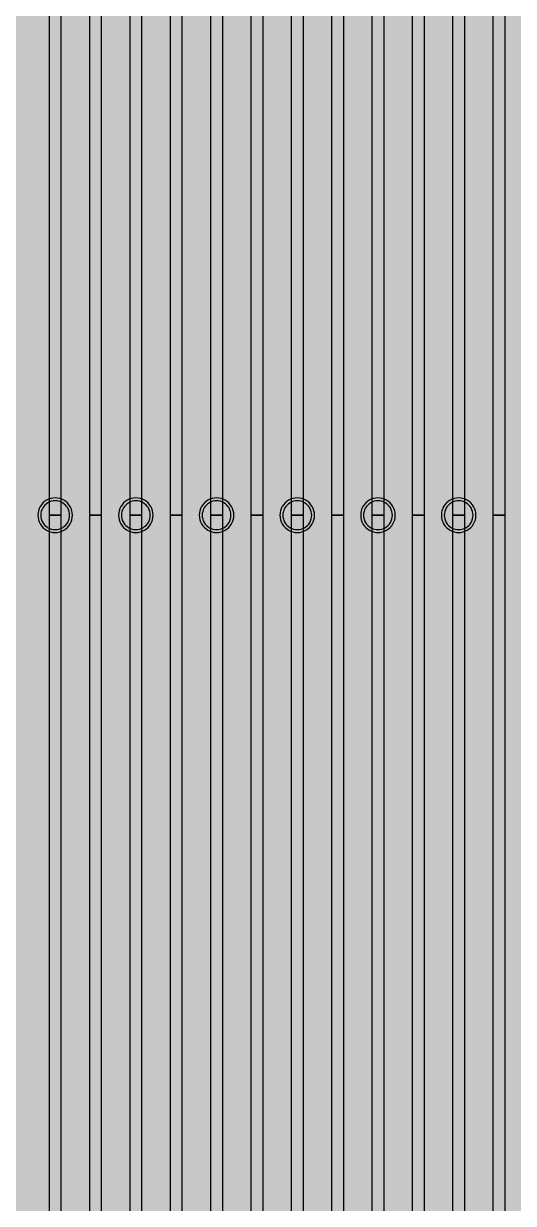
# Model space of a CAD drawing. Header units: metres. Extents: x -7231 to 10969, y -37556 to 1873.
# Drawn here: x 4380 to 4465, y -16751.3 to -16546.6 of the extents above; entities that cross this region are included whole.
import ezdxf

# ---------------------------------------------------------------- set-up
doc = ezdxf.new("R2010")
doc.units = ezdxf.units.M
for name, color, linetype in [('Metal1', 4, 'CONTINUOUS'), ('Metal2', 3, 'CONTINUOUS'), ('Polyimide', 7, 'CONTINUOUS')]:
    doc.layers.add(name, color=color, linetype=linetype)

msp = doc.modelspace()

# ---------------------------------------------------------------- hatches: boundary and pattern name
at = {"layer": 'Polyimide'}
msp.add_hatch(color=7, dxfattribs=at).paths.add_polyline_path([(4065.69, -468), (4066.67, -501.99), (4068.51, -535.99), (4071.41, -569.99), (4075.54, -603.99), (4081.04, -637.99), (4088.01, -671.99), (4096.52, -705.98), (4106.62, -739.98), (4118.33, -773.98), (4131.63, -807.98), (4146.49, -841.98), (4162.87, -875.98), (4180.68, -909.97), (4199.83, -943.97), (4220.22, -977.97), (4241.73, -1011.97), (4264.21, -1045.97), (4287.52, -1079.96), (4311.51, -1113.96), (4336.01, -1147.96), (4360.86, -1181.96), (4385.88, -1215.96), (4410.89, -1249.96), (4435.74, -1283.95), (4460.24, -1317.95), (4484.23, -1351.95), (4507.54, -1385.95), (4530.02, -1419.95), (4551.53, -1453.94), (4571.92, -1487.94), (4591.07, -1521.94), (4608.88, -1555.94), (4625.26, -1589.94), (4640.12, -1623.94), (4653.42, -1657.93), (4665.13, -1691.93), (4675.23, -1725.93), (4683.74, -1759.93), (4690.71, -1793.93), (4696.21, -1827.93), (4700.34, -1861.92), (4703.24, -1895.92), (4705.08, -1929.92), (4706.06, -1963.92), (4706.44, -1997.92), (4706.5, -2031.91), (4706.5, -4793.02), (4709.95, -4838.39), (4720.22, -4882.71), (4737.08, -4924.98), (4760.13, -4964.2), (4788.85, -4999.49), (4822.58, -5030.03), (4860.53, -5055.12), (4901.85, -5074.18), (4901.85, -5074.18), (4970.68, -5105.23), (5034.7, -5145.26), (5092.76, -5193.54), (5143.8, -5249.19), (5186.89, -5311.2), (5221.24, -5378.44), (5246.23, -5449.69), (5261.41, -5523.66), (5266.5, -5599), (5261.41, -5674.34), (5246.23, -5748.31), (5221.24, -5819.56), (5186.89, -5886.8), (5143.8, -5948.81), (5092.76, -6004.46), (5034.7, -6052.74), (4970.68, -6092.77), (4901.85, -6123.82), (4860.53, -6142.88), (4822.58, -6167.97), (4788.85, -6198.51), (4760.13, -6233.8), (4737.08, -6273.02), (4720.22, -6315.29), (4709.95, -6359.61), (4706.5, -6404.98), (4706.5, -9221.52), (4709.95, -9266.88), (4720.22, -9311.21), (4737.08, -9353.47), (4760.13, -9392.7), (4788.85, -9427.98), (4822.58, -9458.52), (4860.53, -9483.61), (4901.85, -9502.67), (4970.68, -9533.72), (5034.7, -9573.75), (5092.76, -9622.03), (5143.8, -9677.68), (5186.89, -9739.69), (5221.24, -9806.94), (5246.23, -9878.19), (5261.41, -9952.16), (5266.5, -10027.49), (5261.41, -10102.83), (5246.23, -10176.8), (5221.24, -10248.05), (5186.89, -10315.3), (5143.8, -10377.31), (5092.76, -10432.96), (5034.7, -10481.24), (4970.68, -10521.27), (4901.85, -10552.32), (4860.53, -10571.38), (4822.58, -10596.46), (4788.85, -10627), (4760.13, -10662.29), (4737.08, -10701.52), (4720.22, -10743.78), (4709.95, -10788.1), (4706.5, -10833.47), (4706.5, -13650.01), (4709.95, -13695.38), (4720.22, -13739.7), (4737.08, -13781.96), (4760.13, -13821.19), (4788.85, -13856.48), (4822.58, -13887.02), (4860.53, -13912.11), (4901.85, -13931.17), (4970.68, -13962.22), (5034.7, -14002.25), (5092.76, -14050.53), (5143.8, -14106.18), (5186.89, -14168.19), (5221.24, -14235.43), (5246.23, -14306.68), (5261.41, -14380.65), (5266.5, -14455.99), (5261.41, -14531.33), (5246.23, -14605.29), (5221.24, -14676.55), (5186.89, -14743.79), (5143.8, -14805.8), (5092.76, -14861.45), (5034.7, -14909.73), (4970.68, -14949.76), (4901.85, -14980.81), (4860.53, -14999.87), (4822.58, -15024.96), (4788.85, -15055.5), (4760.13, -15090.79), (4737.08, -15130.01), (4720.22, -15172.27), (4709.95, -15216.6), (4706.5, -15261.97), (4706.5, -15455.99), (4720.95, -15750.04), (4764.14, -16041.26), (4835.68, -16326.84), (4934.86, -16604.04), (5060.74, -16870.18), (5212.09, -17122.7), (5387.47, -17359.17), (5585.18, -17577.31), (5803.32, -17775.02), (6039.79, -17950.4), (6292.31, -18101.75), (6558.45, -18227.63), (6835.65, -18326.81), (7121.23, -18398.34), (7412.45, -18441.54), (7706.5, -18455.99), (9969.01, -18455.99), (10047.42, -18459.84), (10125.08, -18471.36), (10201.23, -18490.44), (10275.15, -18516.89), (10346.12, -18550.45), (10413.46, -18590.81), (10476.52, -18637.58), (10534.69, -18690.3), (10587.41, -18748.47), (10634.18, -18811.53), (10674.54, -18878.87), (10708.11, -18949.84), (10734.56, -19023.76), (10753.63, -19099.92), (10765.15, -19177.58), (10769.01, -19255.99), (10769.01, -20895.8), (10730.24, -20951.41), (10694.6, -21009.08), (10662.21, -21068.63), (10633.17, -21129.89), (10607.55, -21192.66), (10585.45, -21256.74), (10566.93, -21321.96), (10552.05, -21388.09), (10540.84, -21454.95), (10533.35, -21522.33), (10529.6, -21590.02), (10529.6, -21657.81), (10533.35, -21725.5), (10540.84, -21792.87), (10552.05, -21859.73), (10566.93, -21925.87), (10585.45, -21991.08), (10607.55, -22055.17), (10633.17, -22117.94), (10662.21, -22179.19), (10694.6, -22238.74), (10730.24, -22296.41), (10769.01, -22352.03), (10769.01, -32454.24), (10728.74, -32510.49), (10691.72, -32568.92), (10658.05, -32629.35), (10627.85, -32691.58), (10601.2, -32755.42), (10578.21, -32820.67), (10558.93, -32887.1), (10543.44, -32954.52), (10531.77, -33022.71), (10523.97, -33091.44), (10520.07, -33160.51), (10520.07, -33229.69), (10523.97, -33298.75), (10531.77, -33367.49), (10543.44, -33435.67), (10558.93, -33503.09), (10578.21, -33569.53), (10601.2, -33634.77), (10627.85, -33698.61), (10658.05, -33760.85), (10691.72, -33821.28), (10728.74, -33879.71), (10769.01, -33935.96), (10769.01, -36556), (10765.15, -36634.41), (10753.63, -36712.07), (10734.56, -36788.23), (10708.11, -36862.15), (10674.54, -36933.12), (10634.18, -37000.46), (10587.41, -37063.51), (10534.69, -37121.69), (10476.52, -37174.41), (10413.46, -37221.18), (10346.12, -37261.54), (10275.15, -37295.1), (10201.23, -37321.55), (10125.08, -37340.63), (10047.42, -37352.15), (9969.01, -37356), (-6231.01, -37356), (-6309.42, -37352.15), (-6387.08, -37340.63), (-6463.23, -37321.55), (-6537.15, -37295.1), (-6608.12, -37261.54), (-6675.46, -37221.18), (-6738.52, -37174.41), (-6796.69, -37121.69), (-6849.41, -37063.51), (-6896.18, -37000.46), (-6936.54, -36933.12), (-6970.11, -36862.15), (-6996.56, -36788.23), (-7015.63, -36712.07), (-7027.15, -36634.41), (-7031.01, -36556), (-7031.01, -33936), (-6990.74, -33879.75), (-6953.7, -33821.31), (-6920.03, -33760.88), (-6889.82, -33698.64), (-6863.18, -33634.8), (-6840.18, -33569.55), (-6820.9, -33503.11), (-6805.4, -33435.69), (-6793.74, -33367.49), (-6785.94, -33298.75), (-6782.03, -33229.68), (-6782.03, -33160.5), (-6785.94, -33091.43), (-6793.74, -33022.69), (-6805.4, -32954.5), (-6820.9, -32887.07), (-6840.18, -32820.63), (-6863.18, -32755.39), (-6889.82, -32691.54), (-6920.03, -32629.3), (-6953.7, -32568.87), (-6990.74, -32510.43), (-7031.01, -32454.18), (-7031.01, -22364.83), (-6990.74, -22308.58), (-6953.7, -22250.14), (-6920.03, -22189.71), (-6889.82, -22127.47), (-6863.18, -22063.62), (-6840.18, -21998.38), (-6820.9, -21931.94), (-6805.4, -21864.51), (-6793.74, -21796.32), (-6785.94, -21727.58), (-6782.03, -21658.51), (-6782.03, -21589.33), (-6785.94, -21520.26), (-6793.74, -21451.52), (-6805.4, -21383.32), (-6820.9, -21315.9), (-6840.18, -21249.46), (-6863.18, -21184.21), (-6889.82, -21120.37), (-6920.03, -21058.13), (-6953.7, -20997.7), (-6990.74, -20939.26), (-7031.01, -20883.01), (-7031.01, -19255.99), (-7027.15, -19177.58), (-7015.63, -19099.92), (-6996.56, -19023.76), (-6970.11, -18949.84), (-6936.54, -18878.87), (-6896.18, -18811.53), (-6849.41, -18748.47), (-6796.69, -18690.3), (-6738.52, -18637.58), (-6675.46, -18590.81), (-6608.12, -18550.45), (-6537.15, -18516.89), (-6463.23, -18490.44), (-6387.08, -18471.36), (-6309.42, -18459.84), (-6231.01, -18455.99), (-3968.5, -18455.99), (-3674.45, -18441.54), (-3383.23, -18398.34), (-3097.65, -18326.81), (-2820.45, -18227.63), (-2554.31, -18101.75), (-2301.79, -17950.4), (-2065.32, -17775.02), (-1847.18, -17577.31), (-1649.47, -17359.17), (-1474.09, -17122.7), (-1322.74, -16870.18), (-1196.86, -16604.04), (-1097.68, -16326.84), (-1026.14, -16041.26), (-982.95, -15750.04), (-968.5, -15455.99), (-968.5, -15261.97), (-971.95, -15216.6), (-982.22, -15172.27), (-999.08, -15130.01), (-1022.13, -15090.79), (-1050.85, -15055.5), (-1084.58, -15024.96), (-1122.53, -14999.87), (-1163.85, -14980.81), (-1232.68, -14949.76), (-1296.7, -14909.73), (-1354.76, -14861.45), (-1405.8, -14805.8), (-1448.89, -14743.79), (-1483.24, -14676.55), (-1508.23, -14605.29), (-1523.41, -14531.33), (-1528.5, -14455.99), (-1523.41, -14380.65), (-1508.23, -14306.68), (-1483.24, -14235.43), (-1448.89, -14168.19), (-1405.8, -14106.18), (-1354.76, -14050.53), (-1296.7, -14002.25), (-1232.68, -13962.22), (-1163.85, -13931.17), (-1122.53, -13912.11), (-1084.58, -13887.02), (-1050.85, -13856.48), (-1022.13, -13821.19), (-999.08, -13781.96), (-982.22, -13739.7), (-971.95, -13695.38), (-968.5, -13650.01), (-968.5, -12309.64), (-971.95, -12264.27), (-982.22, -12219.94), (-999.08, -12177.68), (-1022.13, -12138.46), (-1050.85, -12103.17), (-1084.58, -12072.63), (-1122.53, -12047.54), (-1163.85, -12028.48), (-1232.68, -11997.43), (-1296.7, -11957.4), (-1354.76, -11909.12), (-1405.8, -11853.47), (-1448.89, -11791.46), (-1483.24, -11724.22), (-1508.23, -11652.96), (-1523.41, -11579), (-1528.5, -11503.66), (-1523.41, -11428.32), (-1508.23, -11354.35), (-1483.24, -11283.1), (-1448.89, -11215.86), (-1405.8, -11153.85), (-1354.76, -11098.2), (-1296.7, -11049.92), (-1232.68, -11009.89), (-1163.85, -10978.84), (-1122.53, -10959.78), (-1084.58, -10934.69), (-1050.85, -10904.15), (-1022.13, -10868.86), (-999.08, -10829.63), (-982.22, -10787.37), (-971.95, -10743.05), (-968.5, -10697.68), (-968.5, -9357.31), (-971.95, -9311.94), (-982.22, -9267.62), (-999.08, -9225.35), (-1022.13, -9186.13), (-1050.85, -9150.84), (-1084.58, -9120.3), (-1122.53, -9095.21), (-1163.85, -9076.15), (-1163.85, -9076.15), (-1232.68, -9045.1), (-1296.7, -9005.07), (-1354.76, -8956.79), (-1405.8, -8901.14), (-1448.89, -8839.13), (-1483.24, -8771.89), (-1508.23, -8700.64), (-1523.41, -8626.67), (-1528.5, -8551.33), (-1523.41, -8475.99), (-1508.23, -8402.02), (-1483.24, -8330.77), (-1448.89, -8263.53), (-1405.8, -8201.52), (-1354.76, -8145.87), (-1296.7, -8097.59), (-1232.68, -8057.56), (-1163.85, -8026.51), (-1163.85, -8026.51), (-1122.53, -8007.45), (-1084.58, -7982.36), (-1050.85, -7951.82), (-1022.13, -7916.53), (-999.08, -7877.31), (-982.22, -7835.04), (-971.95, -7790.72), (-968.5, -7745.35), (-968.5, -6404.98), (-971.95, -6359.61), (-982.22, -6315.29), (-999.08, -6273.02), (-1022.13, -6233.8), (-1050.85, -6198.51), (-1084.58, -6167.97), (-1122.53, -6142.88), (-1163.85, -6123.82), (-1163.85, -6123.82), (-1232.68, -6092.77), (-1296.7, -6052.74), (-1354.76, -6004.46), (-1405.8, -5948.81), (-1448.89, -5886.8), (-1483.24, -5819.56), (-1508.23, -5748.31), (-1523.41, -5674.34), (-1528.5, -5599), (-1523.41, -5523.66), (-1508.23, -5449.69), (-1483.24, -5378.44), (-1448.89, -5311.2), (-1405.8, -5249.19), (-1354.76, -5193.54), (-1296.7, -5145.26), (-1232.68, -5105.23), (-1163.85, -5074.18), (-1163.85, -5074.18), (-1122.53, -5055.12), (-1084.58, -5030.03), (-1050.85, -4999.49), (-1022.13, -4964.2), (-999.08, -4924.98), (-982.22, -4882.71), (-971.95, -4838.39), (-968.5, -4793.02), (-968.5, -2031.91), (-968.44, -1997.92), (-968.06, -1963.92), (-967.05, -1929.92), (-965.18, -1895.92), (-962.22, -1861.92), (-958.01, -1827.93), (-952.41, -1793.93), (-945.31, -1759.93), (-936.64, -1725.93), (-926.35, -1691.93), (-914.43, -1657.93), (-900.88, -1623.94), (-885.74, -1589.94), (-869.05, -1555.94), (-850.91, -1521.94), (-831.4, -1487.94), (-810.63, -1453.94), (-788.72, -1419.95), (-765.82, -1385.95), (-742.07, -1351.95), (-717.63, -1317.95), (-692.67, -1283.95), (-667.36, -1249.96), (-641.88, -1215.96), (-616.39, -1181.96), (-591.08, -1147.96), (-566.12, -1113.96), (-541.68, -1079.96), (-517.93, -1045.97), (-495.03, -1011.97), (-473.12, -977.97), (-452.35, -943.97), (-432.84, -909.97), (-414.7, -875.98), (-398.01, -841.98), (-382.87, -807.98), (-369.32, -773.98), (-357.4, -739.98), (-347.11, -705.98), (-338.44, -671.99), (-331.34, -637.99), (-325.74, -603.99), (-321.53, -569.99), (-318.57, -535.99), (-316.7, -501.99), (-315.69, -468), (-315.31, -434), (-315.25, -400), (-315.25, 401), (-315.25, 451), (-315.25, 1644), (-270.25, 1644), (-270.03, 1637.13), (-269.35, 1630.29), (-268.23, 1623.52), (-266.67, 1616.82), (-264.68, 1610.25), (-262.26, 1603.82), (-259.42, 1597.56), (-256.18, 1591.5), (-252.55, 1585.67), (-248.55, 1580.08), (-244.19, 1574.77), (-239.5, 1569.75), (-234.48, 1565.06), (-229.17, 1560.7), (-223.58, 1556.7), (-217.75, 1553.07), (-211.69, 1549.83), (-205.43, 1546.99), (-199, 1544.57), (-192.43, 1542.58), (-185.73, 1541.02), (-178.96, 1539.9), (-172.12, 1539.22), (-165.25, 1539), (-158.38, 1539.22), (-151.54, 1539.9), (-144.77, 1541.02), (-138.07, 1542.58), (-131.5, 1544.57), (-125.07, 1546.99), (-118.81, 1549.83), (-112.75, 1553.07), (-106.92, 1556.7), (-101.33, 1560.7), (-96.02, 1565.06), (-91, 1569.75), (-86.31, 1574.77), (-81.95, 1580.08), (-77.95, 1585.67), (-74.32, 1591.5), (-71.08, 1597.56), (-68.24, 1603.82), (-65.82, 1610.25), (-63.83, 1616.82), (-62.27, 1623.52), (-61.15, 1630.29), (-60.47, 1637.13), (-60.25, 1644), (1853, 1644), (1853, 1573), (3815.25, 1573), (3815.46, 1579.54), (3816.11, 1586.05), (3817.17, 1592.51), (3818.66, 1598.88), (3820.56, 1605.14), (3822.86, 1611.27), (3825.56, 1617.23), (3828.65, 1623), (3832.1, 1628.56), (3835.91, 1633.88), (3840.07, 1638.93), (3844.54, 1643.71), (3849.32, 1648.18), (3854.37, 1652.34), (3859.69, 1656.15), (3865.25, 1659.6), (3871.02, 1662.69), (3876.98, 1665.39), (3883.11, 1667.69), (3889.37, 1669.59), (3895.74, 1671.08), (3902.2, 1672.14), (3908.71, 1672.79), (3915.25, 1673), (3921.79, 1672.79), (3928.3, 1672.14), (3934.76, 1671.08), (3941.13, 1669.59), (3947.39, 1667.69), (3953.52, 1665.39), (3959.48, 1662.69), (3965.25, 1659.6), (3970.81, 1656.15), (3976.13, 1652.34), (3981.18, 1648.18), (3985.96, 1643.71), (3990.43, 1638.93), (3994.59, 1633.88), (3998.4, 1628.56), (4001.85, 1623), (4004.94, 1617.23), (4007.64, 1611.27), (4009.94, 1605.14), (4011.84, 1598.88), (4013.33, 1592.51), (4014.39, 1586.05), (4015.04, 1579.54), (4015.25, 1573), (4065.25, 1573), (4065.25, 451), (4065.25, 401), (4065.25, -400), (4065.31, -434), (4065.69, -468)])

# ---------------------------------------------------------------- linework, layer by layer
at = {"layer": 'Metal1'}
for points in [[(4386.5, -2031.62), (4386.5, -16631.91), (4384.5, -16631.91), (4384.5, -2032.21)], [(4393.5, -2031.61), (4393.5, -16631.91), (4391.5, -16631.91), (4391.5, -2032.22)], [(4400.5, -2031.61), (4400.5, -16631.91), (4398.5, -16631.91), (4398.5, -2032.22)], [(4407.5, -2031.61), (4407.5, -16631.91), (4405.5, -16631.91), (4405.5, -2032.22)], [(4414.5, -2031.61), (4414.5, -16631.91), (4412.5, -16631.91), (4412.5, -2032.22)], [(4421.5, -2031.61), (4421.5, -16631.91), (4419.5, -16631.91), (4419.5, -2032.22)], [(4428.5, -2031.61), (4428.5, -16631.91), (4426.5, -16631.91), (4426.5, -2032.22)], [(4435.5, -2031.61), (4435.5, -16631.91), (4433.5, -16631.91), (4433.5, -2032.22)], [(4442.5, -2031.61), (4442.5, -16631.91), (4440.5, -16631.91), (4440.5, -2032.22)], [(4449.5, -2031.61), (4449.5, -16631.91), (4447.5, -16631.91), (4447.5, -2032.22)], [(4456.5, -2031.61), (4456.5, -16631.91), (4454.5, -16631.91), (4454.5, -2032.22)], [(4463.5, -2031.61), (4463.5, -16631.91), (4461.5, -16631.91), (4461.5, -2032.22)], [(4231.39, -17788.71), (4254.31, -17766.21), (4277.22, -17743.7), (4300.14, -17721.2), (4323.05, -17698.7), (4345.97, -17676.2), (4368.88, -17653.7), (4382.49, -17640.34), (4391.5, -17618.87), (4391.5, -16631.91), (4393.5, -16631.91), (4393.5, -17619.27), (4384.18, -17641.49), (4370.29, -17655.13), (4347.37, -17677.63), (4324.45, -17700.13), (4301.54, -17722.63), (4278.62, -17745.13), (4255.71, -17767.63), (4232.79, -17790.13)], [(4244.5, -17788.7), (4267.55, -17766.2), (4290.59, -17743.7), (4313.63, -17721.2), (4336.67, -17698.7), (4359.72, -17676.2), (4382.76, -17653.7), (4396.44, -17640.34), (4405.5, -17618.83), (4405.5, -16631.91), (4407.5, -16631.91), (4407.5, -17619.23), (4398.13, -17641.49), (4384.16, -17655.13), (4361.11, -17677.63), (4338.07, -17700.13), (4315.03, -17722.63), (4291.99, -17745.13), (4268.94, -17767.63), (4245.9, -17790.13)], [(4257.61, -17788.7), (4280.78, -17766.2), (4303.95, -17743.7), (4327.12, -17721.2), (4350.29, -17698.7), (4373.46, -17676.2), (4396.63, -17653.7), (4410.39, -17640.34), (4419.5, -17618.79), (4419.5, -16631.91), (4421.5, -16631.91), (4421.5, -17619.2), (4412.07, -17641.49), (4398.03, -17655.13), (4374.86, -17677.63), (4351.69, -17700.13), (4328.52, -17722.63), (4305.35, -17745.14), (4282.18, -17767.64), (4259.01, -17790.14)], [(4270.73, -17788.7), (4294.02, -17766.2), (4317.32, -17743.7), (4340.62, -17721.2), (4363.91, -17698.7), (4387.21, -17676.2), (4410.51, -17653.7), (4424.34, -17640.34), (4433.5, -17618.76), (4433.5, -16631.91), (4435.5, -16631.91), (4435.5, -17619.16), (4426.02, -17641.49), (4411.9, -17655.13), (4388.6, -17677.64), (4365.3, -17700.14), (4342.01, -17722.64), (4318.71, -17745.14), (4295.41, -17767.64), (4272.12, -17790.14)], [(4283.84, -17788.7), (4307.26, -17766.2), (4330.69, -17743.7), (4354.11, -17721.2), (4377.54, -17698.7), (4400.96, -17676.19), (4424.38, -17653.69), (4438.29, -17640.34), (4447.5, -17618.72), (4447.5, -16631.91), (4449.5, -16631.91), (4449.5, -17619.13), (4439.97, -17641.49), (4425.77, -17655.14), (4402.34, -17677.64), (4378.92, -17700.14), (4355.5, -17722.64), (4332.07, -17745.14), (4308.65, -17767.64), (4285.22, -17790.14)], [(4296.95, -17788.7), (4320.5, -17766.2), (4344.05, -17743.7), (4367.6, -17721.19), (4391.16, -17698.69), (4414.71, -17676.19), (4438.26, -17653.69), (4452.24, -17640.33), (4461.5, -17618.68), (4461.5, -16631.91), (4463.5, -16631.91), (4463.5, -17619.09), (4453.92, -17641.5), (4439.64, -17655.14), (4416.09, -17677.64), (4392.54, -17700.14), (4368.99, -17722.64), (4345.44, -17745.14), (4321.88, -17767.64), (4298.33, -17790.14)]]:
    msp.add_lwpolyline(points, dxfattribs=at)
for points in [[(4388.5, -16631.91), (4388.47, -16631.52), (4388.4, -16631.14), (4388.27, -16630.77), (4388.1, -16630.41), (4387.88, -16630.09), (4387.62, -16629.79), (4387.33, -16629.53), (4387, -16629.32), (4386.65, -16629.14), (4386.28, -16629.02), (4385.89, -16628.94), (4385.5, -16628.91), (4385.11, -16628.94), (4384.72, -16629.02), (4384.35, -16629.14), (4384, -16629.32), (4383.67, -16629.53), (4383.38, -16629.79), (4383.12, -16630.09), (4382.9, -16630.41), (4382.73, -16630.77), (4382.6, -16631.14), (4382.53, -16631.52), (4382.5, -16631.91), (4382.53, -16632.31), (4382.6, -16632.69), (4382.73, -16633.06), (4382.9, -16633.41), (4383.12, -16633.74), (4383.38, -16634.04), (4383.67, -16634.29), (4384, -16634.51), (4384.35, -16634.69), (4384.72, -16634.81), (4385.11, -16634.89), (4385.5, -16634.91), (4385.89, -16634.89), (4386.28, -16634.81), (4386.65, -16634.69), (4387, -16634.51), (4387.33, -16634.29), (4387.62, -16634.04), (4387.88, -16633.74), (4388.1, -16633.41), (4388.27, -16633.06), (4388.4, -16632.69), (4388.47, -16632.31), (4388.5, -16631.91)], [(4402.5, -16631.91), (4402.47, -16631.52), (4402.4, -16631.14), (4402.27, -16630.77), (4402.1, -16630.41), (4401.88, -16630.09), (4401.62, -16629.79), (4401.33, -16629.53), (4401, -16629.32), (4400.65, -16629.14), (4400.28, -16629.02), (4399.89, -16628.94), (4399.5, -16628.91), (4399.11, -16628.94), (4398.72, -16629.02), (4398.35, -16629.14), (4398, -16629.32), (4397.67, -16629.53), (4397.38, -16629.79), (4397.12, -16630.09), (4396.9, -16630.41), (4396.73, -16630.77), (4396.6, -16631.14), (4396.53, -16631.52), (4396.5, -16631.91), (4396.53, -16632.31), (4396.6, -16632.69), (4396.73, -16633.06), (4396.9, -16633.41), (4397.12, -16633.74), (4397.38, -16634.04), (4397.67, -16634.29), (4398, -16634.51), (4398.35, -16634.69), (4398.72, -16634.81), (4399.11, -16634.89), (4399.5, -16634.91), (4399.89, -16634.89), (4400.28, -16634.81), (4400.65, -16634.69), (4401, -16634.51), (4401.33, -16634.29), (4401.62, -16634.04), (4401.88, -16633.74), (4402.1, -16633.41), (4402.27, -16633.06), (4402.4, -16632.69), (4402.47, -16632.31), (4402.5, -16631.91)], [(4416.5, -16631.91), (4416.47, -16631.52), (4416.4, -16631.14), (4416.27, -16630.77), (4416.1, -16630.41), (4415.88, -16630.09), (4415.62, -16629.79), (4415.33, -16629.53), (4415, -16629.32), (4414.65, -16629.14), (4414.28, -16629.02), (4413.89, -16628.94), (4413.5, -16628.91), (4413.11, -16628.94), (4412.72, -16629.02), (4412.35, -16629.14), (4412, -16629.32), (4411.67, -16629.53), (4411.38, -16629.79), (4411.12, -16630.09), (4410.9, -16630.41), (4410.73, -16630.77), (4410.6, -16631.14), (4410.53, -16631.52), (4410.5, -16631.91), (4410.53, -16632.31), (4410.6, -16632.69), (4410.73, -16633.06), (4410.9, -16633.41), (4411.12, -16633.74), (4411.38, -16634.04), (4411.67, -16634.29), (4412, -16634.51), (4412.35, -16634.69), (4412.72, -16634.81), (4413.11, -16634.89), (4413.5, -16634.91), (4413.89, -16634.89), (4414.28, -16634.81), (4414.65, -16634.69), (4415, -16634.51), (4415.33, -16634.29), (4415.62, -16634.04), (4415.88, -16633.74), (4416.1, -16633.41), (4416.27, -16633.06), (4416.4, -16632.69), (4416.47, -16632.31), (4416.5, -16631.91)], [(4430.5, -16631.91), (4430.47, -16631.52), (4430.4, -16631.14), (4430.27, -16630.77), (4430.1, -16630.41), (4429.88, -16630.09), (4429.62, -16629.79), (4429.33, -16629.53), (4429, -16629.32), (4428.65, -16629.14), (4428.28, -16629.02), (4427.89, -16628.94), (4427.5, -16628.91), (4427.11, -16628.94), (4426.72, -16629.02), (4426.35, -16629.14), (4426, -16629.32), (4425.67, -16629.53), (4425.38, -16629.79), (4425.12, -16630.09), (4424.9, -16630.41), (4424.73, -16630.77), (4424.6, -16631.14), (4424.53, -16631.52), (4424.5, -16631.91), (4424.53, -16632.31), (4424.6, -16632.69), (4424.73, -16633.06), (4424.9, -16633.41), (4425.12, -16633.74), (4425.38, -16634.04), (4425.67, -16634.29), (4426, -16634.51), (4426.35, -16634.69), (4426.72, -16634.81), (4427.11, -16634.89), (4427.5, -16634.91), (4427.89, -16634.89), (4428.28, -16634.81), (4428.65, -16634.69), (4429, -16634.51), (4429.33, -16634.29), (4429.62, -16634.04), (4429.88, -16633.74), (4430.1, -16633.41), (4430.27, -16633.06), (4430.4, -16632.69), (4430.47, -16632.31), (4430.5, -16631.91)], [(4444.5, -16631.91), (4444.47, -16631.52), (4444.4, -16631.14), (4444.27, -16630.77), (4444.1, -16630.41), (4443.88, -16630.09), (4443.62, -16629.79), (4443.33, -16629.53), (4443, -16629.32), (4442.65, -16629.14), (4442.28, -16629.02), (4441.89, -16628.94), (4441.5, -16628.91), (4441.11, -16628.94), (4440.72, -16629.02), (4440.35, -16629.14), (4440, -16629.32), (4439.67, -16629.53), (4439.38, -16629.79), (4439.12, -16630.09), (4438.9, -16630.41), (4438.73, -16630.77), (4438.6, -16631.14), (4438.53, -16631.52), (4438.5, -16631.91), (4438.53, -16632.31), (4438.6, -16632.69), (4438.73, -16633.06), (4438.9, -16633.41), (4439.12, -16633.74), (4439.38, -16634.04), (4439.67, -16634.29), (4440, -16634.51), (4440.35, -16634.69), (4440.72, -16634.81), (4441.11, -16634.89), (4441.5, -16634.91), (4441.89, -16634.89), (4442.28, -16634.81), (4442.65, -16634.69), (4443, -16634.51), (4443.33, -16634.29), (4443.62, -16634.04), (4443.88, -16633.74), (4444.1, -16633.41), (4444.27, -16633.06), (4444.4, -16632.69), (4444.47, -16632.31), (4444.5, -16631.91)], [(4458.5, -16631.91), (4458.47, -16631.52), (4458.4, -16631.14), (4458.27, -16630.77), (4458.1, -16630.41), (4457.88, -16630.09), (4457.62, -16629.79), (4457.33, -16629.53), (4457, -16629.32), (4456.65, -16629.14), (4456.28, -16629.02), (4455.89, -16628.94), (4455.5, -16628.91), (4455.11, -16628.94), (4454.72, -16629.02), (4454.35, -16629.14), (4454, -16629.32), (4453.67, -16629.53), (4453.38, -16629.79), (4453.12, -16630.09), (4452.9, -16630.41), (4452.73, -16630.77), (4452.6, -16631.14), (4452.53, -16631.52), (4452.5, -16631.91), (4452.53, -16632.31), (4452.6, -16632.69), (4452.73, -16633.06), (4452.9, -16633.41), (4453.12, -16633.74), (4453.38, -16634.04), (4453.67, -16634.29), (4454, -16634.51), (4454.35, -16634.69), (4454.72, -16634.81), (4455.11, -16634.89), (4455.5, -16634.91), (4455.89, -16634.89), (4456.28, -16634.81), (4456.65, -16634.69), (4457, -16634.51), (4457.33, -16634.29), (4457.62, -16634.04), (4457.88, -16633.74), (4458.1, -16633.41), (4458.27, -16633.06), (4458.4, -16632.69), (4458.47, -16632.31), (4458.5, -16631.91)]]:
    msp.add_lwpolyline(points, close=True, dxfattribs=at)
at = {"layer": 'Metal2'}
for points in [[(4388.5, -16631.91), (4388.47, -16631.52), (4388.4, -16631.14), (4388.27, -16630.77), (4388.1, -16630.41), (4387.88, -16630.09), (4387.62, -16629.79), (4387.33, -16629.53), (4387, -16629.32), (4386.65, -16629.14), (4386.28, -16629.02), (4385.89, -16628.94), (4385.5, -16628.91), (4385.11, -16628.94), (4384.72, -16629.02), (4384.35, -16629.14), (4384, -16629.32), (4383.67, -16629.53), (4383.38, -16629.79), (4383.12, -16630.09), (4382.9, -16630.41), (4382.73, -16630.77), (4382.6, -16631.14), (4382.53, -16631.52), (4382.5, -16631.91), (4382.53, -16632.31), (4382.6, -16632.69), (4382.73, -16633.06), (4382.9, -16633.41), (4383.12, -16633.74), (4383.38, -16634.04), (4383.67, -16634.29), (4384, -16634.51), (4384.35, -16634.69), (4384.72, -16634.81), (4385.11, -16634.89), (4385.5, -16634.91), (4385.89, -16634.89), (4386.28, -16634.81), (4386.65, -16634.69), (4387, -16634.51), (4387.33, -16634.29), (4387.62, -16634.04), (4387.88, -16633.74), (4388.1, -16633.41), (4388.27, -16633.06), (4388.4, -16632.69), (4388.47, -16632.31), (4388.5, -16631.91)], [(4402.5, -16631.91), (4402.47, -16631.52), (4402.4, -16631.14), (4402.27, -16630.77), (4402.1, -16630.41), (4401.88, -16630.09), (4401.62, -16629.79), (4401.33, -16629.53), (4401, -16629.32), (4400.65, -16629.14), (4400.28, -16629.02), (4399.89, -16628.94), (4399.5, -16628.91), (4399.11, -16628.94), (4398.72, -16629.02), (4398.35, -16629.14), (4398, -16629.32), (4397.67, -16629.53), (4397.38, -16629.79), (4397.12, -16630.09), (4396.9, -16630.41), (4396.73, -16630.77), (4396.6, -16631.14), (4396.53, -16631.52), (4396.5, -16631.91), (4396.53, -16632.31), (4396.6, -16632.69), (4396.73, -16633.06), (4396.9, -16633.41), (4397.12, -16633.74), (4397.38, -16634.04), (4397.67, -16634.29), (4398, -16634.51), (4398.35, -16634.69), (4398.72, -16634.81), (4399.11, -16634.89), (4399.5, -16634.91), (4399.89, -16634.89), (4400.28, -16634.81), (4400.65, -16634.69), (4401, -16634.51), (4401.33, -16634.29), (4401.62, -16634.04), (4401.88, -16633.74), (4402.1, -16633.41), (4402.27, -16633.06), (4402.4, -16632.69), (4402.47, -16632.31), (4402.5, -16631.91)], [(4416.5, -16631.91), (4416.47, -16631.52), (4416.4, -16631.14), (4416.27, -16630.77), (4416.1, -16630.41), (4415.88, -16630.09), (4415.62, -16629.79), (4415.33, -16629.53), (4415, -16629.32), (4414.65, -16629.14), (4414.28, -16629.02), (4413.89, -16628.94), (4413.5, -16628.91), (4413.11, -16628.94), (4412.72, -16629.02), (4412.35, -16629.14), (4412, -16629.32), (4411.67, -16629.53), (4411.38, -16629.79), (4411.12, -16630.09), (4410.9, -16630.41), (4410.73, -16630.77), (4410.6, -16631.14), (4410.53, -16631.52), (4410.5, -16631.91), (4410.53, -16632.31), (4410.6, -16632.69), (4410.73, -16633.06), (4410.9, -16633.41), (4411.12, -16633.74), (4411.38, -16634.04), (4411.67, -16634.29), (4412, -16634.51), (4412.35, -16634.69), (4412.72, -16634.81), (4413.11, -16634.89), (4413.5, -16634.91), (4413.89, -16634.89), (4414.28, -16634.81), (4414.65, -16634.69), (4415, -16634.51), (4415.33, -16634.29), (4415.62, -16634.04), (4415.88, -16633.74), (4416.1, -16633.41), (4416.27, -16633.06), (4416.4, -16632.69), (4416.47, -16632.31), (4416.5, -16631.91)], [(4430.5, -16631.91), (4430.47, -16631.52), (4430.4, -16631.14), (4430.27, -16630.77), (4430.1, -16630.41), (4429.88, -16630.09), (4429.62, -16629.79), (4429.33, -16629.53), (4429, -16629.32), (4428.65, -16629.14), (4428.28, -16629.02), (4427.89, -16628.94), (4427.5, -16628.91), (4427.11, -16628.94), (4426.72, -16629.02), (4426.35, -16629.14), (4426, -16629.32), (4425.67, -16629.53), (4425.38, -16629.79), (4425.12, -16630.09), (4424.9, -16630.41), (4424.73, -16630.77), (4424.6, -16631.14), (4424.53, -16631.52), (4424.5, -16631.91), (4424.53, -16632.31), (4424.6, -16632.69), (4424.73, -16633.06), (4424.9, -16633.41), (4425.12, -16633.74), (4425.38, -16634.04), (4425.67, -16634.29), (4426, -16634.51), (4426.35, -16634.69), (4426.72, -16634.81), (4427.11, -16634.89), (4427.5, -16634.91), (4427.89, -16634.89), (4428.28, -16634.81), (4428.65, -16634.69), (4429, -16634.51), (4429.33, -16634.29), (4429.62, -16634.04), (4429.88, -16633.74), (4430.1, -16633.41), (4430.27, -16633.06), (4430.4, -16632.69), (4430.47, -16632.31), (4430.5, -16631.91)], [(4444.5, -16631.91), (4444.47, -16631.52), (4444.4, -16631.14), (4444.27, -16630.77), (4444.1, -16630.41), (4443.88, -16630.09), (4443.62, -16629.79), (4443.33, -16629.53), (4443, -16629.32), (4442.65, -16629.14), (4442.28, -16629.02), (4441.89, -16628.94), (4441.5, -16628.91), (4441.11, -16628.94), (4440.72, -16629.02), (4440.35, -16629.14), (4440, -16629.32), (4439.67, -16629.53), (4439.38, -16629.79), (4439.12, -16630.09), (4438.9, -16630.41), (4438.73, -16630.77), (4438.6, -16631.14), (4438.53, -16631.52), (4438.5, -16631.91), (4438.53, -16632.31), (4438.6, -16632.69), (4438.73, -16633.06), (4438.9, -16633.41), (4439.12, -16633.74), (4439.38, -16634.04), (4439.67, -16634.29), (4440, -16634.51), (4440.35, -16634.69), (4440.72, -16634.81), (4441.11, -16634.89), (4441.5, -16634.91), (4441.89, -16634.89), (4442.28, -16634.81), (4442.65, -16634.69), (4443, -16634.51), (4443.33, -16634.29), (4443.62, -16634.04), (4443.88, -16633.74), (4444.1, -16633.41), (4444.27, -16633.06), (4444.4, -16632.69), (4444.47, -16632.31), (4444.5, -16631.91)], [(4458.5, -16631.91), (4458.47, -16631.52), (4458.4, -16631.14), (4458.27, -16630.77), (4458.1, -16630.41), (4457.88, -16630.09), (4457.62, -16629.79), (4457.33, -16629.53), (4457, -16629.32), (4456.65, -16629.14), (4456.28, -16629.02), (4455.89, -16628.94), (4455.5, -16628.91), (4455.11, -16628.94), (4454.72, -16629.02), (4454.35, -16629.14), (4454, -16629.32), (4453.67, -16629.53), (4453.38, -16629.79), (4453.12, -16630.09), (4452.9, -16630.41), (4452.73, -16630.77), (4452.6, -16631.14), (4452.53, -16631.52), (4452.5, -16631.91), (4452.53, -16632.31), (4452.6, -16632.69), (4452.73, -16633.06), (4452.9, -16633.41), (4453.12, -16633.74), (4453.38, -16634.04), (4453.67, -16634.29), (4454, -16634.51), (4454.35, -16634.69), (4454.72, -16634.81), (4455.11, -16634.89), (4455.5, -16634.91), (4455.89, -16634.89), (4456.28, -16634.81), (4456.65, -16634.69), (4457, -16634.51), (4457.33, -16634.29), (4457.62, -16634.04), (4457.88, -16633.74), (4458.1, -16633.41), (4458.27, -16633.06), (4458.4, -16632.69), (4458.47, -16632.31), (4458.5, -16631.91)]]:
    msp.add_lwpolyline(points, close=True, dxfattribs=at)
for points in [[(4224.83, -17788.71), (4247.69, -17766.21), (4270.54, -17743.71), (4293.39, -17721.2), (4316.24, -17698.7), (4339.09, -17676.2), (4361.95, -17653.7), (4375.51, -17640.34), (4384.5, -17618.89), (4384.5, -16631.91), (4386.5, -16631.91), (4386.5, -17619.29), (4377.2, -17641.49), (4363.35, -17655.13), (4340.5, -17677.63), (4317.65, -17700.13), (4294.79, -17722.63), (4271.94, -17745.13), (4249.09, -17767.63), (4226.24, -17790.13)], [(4237.95, -17788.7), (4260.93, -17766.2), (4283.91, -17743.7), (4306.88, -17721.2), (4329.86, -17698.7), (4352.84, -17676.2), (4375.82, -17653.7), (4389.46, -17640.34), (4398.5, -17618.85), (4398.5, -16631.91), (4400.5, -16631.91), (4400.5, -17619.25), (4391.15, -17641.49), (4377.22, -17655.13), (4354.24, -17677.63), (4331.26, -17700.13), (4308.28, -17722.63), (4285.3, -17745.13), (4262.33, -17767.63), (4239.35, -17790.13)], [(4251.06, -17788.7), (4274.17, -17766.2), (4297.27, -17743.7), (4320.38, -17721.2), (4343.48, -17698.7), (4366.59, -17676.2), (4389.7, -17653.7), (4403.41, -17640.34), (4412.5, -17618.81), (4412.5, -16631.91), (4414.5, -16631.91), (4414.5, -17619.22), (4405.1, -17641.49), (4391.09, -17655.13), (4367.99, -17677.63), (4344.88, -17700.13), (4321.77, -17722.63), (4298.67, -17745.13), (4275.56, -17767.64), (4252.45, -17790.14)], [(4264.17, -17788.7), (4287.4, -17766.2), (4310.64, -17743.7), (4333.87, -17721.2), (4357.1, -17698.7), (4380.34, -17676.2), (4403.57, -17653.7), (4417.37, -17640.34), (4426.5, -17618.77), (4426.5, -16631.91), (4428.5, -16631.91), (4428.5, -17619.18), (4419.05, -17641.49), (4404.96, -17655.13), (4381.73, -17677.63), (4358.5, -17700.14), (4335.26, -17722.64), (4312.03, -17745.14), (4288.8, -17767.64), (4265.56, -17790.14)], [(4277.28, -17788.7), (4300.64, -17766.2), (4324, -17743.7), (4347.36, -17721.2), (4370.72, -17698.7), (4394.09, -17676.2), (4417.45, -17653.7), (4431.32, -17640.34), (4440.5, -17618.74), (4440.5, -16631.91), (4442.5, -16631.91), (4442.5, -17619.14), (4433, -17641.49), (4418.83, -17655.14), (4395.47, -17677.64), (4372.11, -17700.14), (4348.75, -17722.64), (4325.39, -17745.14), (4302.03, -17767.64), (4278.67, -17790.14)], [(4290.4, -17788.7), (4313.88, -17766.2), (4337.37, -17743.7), (4360.86, -17721.2), (4384.35, -17698.69), (4407.83, -17676.19), (4431.32, -17653.69), (4445.27, -17640.33), (4454.5, -17618.7), (4454.5, -16631.91), (4456.5, -16631.91), (4456.5, -17619.11), (4446.94, -17641.5), (4432.7, -17655.14), (4409.22, -17677.64), (4385.73, -17700.14), (4362.24, -17722.64), (4338.75, -17745.14), (4315.27, -17767.64), (4291.78, -17790.14)]]:
    msp.add_lwpolyline(points, dxfattribs=at)
at = {"layer": 'Via'}
for points in [[(4388, -16631.91), (4387.98, -16631.59), (4387.91, -16631.27), (4387.81, -16630.96), (4387.67, -16630.66), (4387.48, -16630.39), (4387.27, -16630.15), (4387.02, -16629.93), (4386.75, -16629.75), (4386.46, -16629.6), (4386.15, -16629.5), (4385.83, -16629.44), (4385.5, -16629.41), (4385.17, -16629.44), (4384.85, -16629.5), (4384.54, -16629.6), (4384.25, -16629.75), (4383.98, -16629.93), (4383.73, -16630.15), (4383.52, -16630.39), (4383.33, -16630.66), (4383.19, -16630.96), (4383.09, -16631.27), (4383.02, -16631.59), (4383, -16631.91), (4383.02, -16632.24), (4383.09, -16632.56), (4383.19, -16632.87), (4383.33, -16633.16), (4383.52, -16633.44), (4383.73, -16633.68), (4383.98, -16633.9), (4384.25, -16634.08), (4384.54, -16634.22), (4384.85, -16634.33), (4385.17, -16634.39), (4385.5, -16634.41), (4385.83, -16634.39), (4386.15, -16634.33), (4386.46, -16634.22), (4386.75, -16634.08), (4387.02, -16633.9), (4387.27, -16633.68), (4387.48, -16633.44), (4387.67, -16633.16), (4387.81, -16632.87), (4387.91, -16632.56), (4387.98, -16632.24), (4388, -16631.91)], [(4402, -16631.91), (4401.98, -16631.59), (4401.91, -16631.27), (4401.81, -16630.96), (4401.67, -16630.66), (4401.48, -16630.39), (4401.27, -16630.15), (4401.02, -16629.93), (4400.75, -16629.75), (4400.46, -16629.6), (4400.15, -16629.5), (4399.83, -16629.44), (4399.5, -16629.41), (4399.17, -16629.44), (4398.85, -16629.5), (4398.54, -16629.6), (4398.25, -16629.75), (4397.98, -16629.93), (4397.73, -16630.15), (4397.52, -16630.39), (4397.33, -16630.66), (4397.19, -16630.96), (4397.09, -16631.27), (4397.02, -16631.59), (4397, -16631.91), (4397.02, -16632.24), (4397.09, -16632.56), (4397.19, -16632.87), (4397.33, -16633.16), (4397.52, -16633.44), (4397.73, -16633.68), (4397.98, -16633.9), (4398.25, -16634.08), (4398.54, -16634.22), (4398.85, -16634.33), (4399.17, -16634.39), (4399.5, -16634.41), (4399.83, -16634.39), (4400.15, -16634.33), (4400.46, -16634.22), (4400.75, -16634.08), (4401.02, -16633.9), (4401.27, -16633.68), (4401.48, -16633.44), (4401.67, -16633.16), (4401.81, -16632.87), (4401.91, -16632.56), (4401.98, -16632.24), (4402, -16631.91)], [(4416, -16631.91), (4415.98, -16631.59), (4415.91, -16631.27), (4415.81, -16630.96), (4415.67, -16630.66), (4415.48, -16630.39), (4415.27, -16630.15), (4415.02, -16629.93), (4414.75, -16629.75), (4414.46, -16629.6), (4414.15, -16629.5), (4413.83, -16629.44), (4413.5, -16629.41), (4413.17, -16629.44), (4412.85, -16629.5), (4412.54, -16629.6), (4412.25, -16629.75), (4411.98, -16629.93), (4411.73, -16630.15), (4411.52, -16630.39), (4411.33, -16630.66), (4411.19, -16630.96), (4411.09, -16631.27), (4411.02, -16631.59), (4411, -16631.91), (4411.02, -16632.24), (4411.09, -16632.56), (4411.19, -16632.87), (4411.33, -16633.16), (4411.52, -16633.44), (4411.73, -16633.68), (4411.98, -16633.9), (4412.25, -16634.08), (4412.54, -16634.22), (4412.85, -16634.33), (4413.17, -16634.39), (4413.5, -16634.41), (4413.83, -16634.39), (4414.15, -16634.33), (4414.46, -16634.22), (4414.75, -16634.08), (4415.02, -16633.9), (4415.27, -16633.68), (4415.48, -16633.44), (4415.67, -16633.16), (4415.81, -16632.87), (4415.91, -16632.56), (4415.98, -16632.24), (4416, -16631.91)], [(4430, -16631.91), (4429.98, -16631.59), (4429.91, -16631.27), (4429.81, -16630.96), (4429.67, -16630.66), (4429.48, -16630.39), (4429.27, -16630.15), (4429.02, -16629.93), (4428.75, -16629.75), (4428.46, -16629.6), (4428.15, -16629.5), (4427.83, -16629.44), (4427.5, -16629.41), (4427.17, -16629.44), (4426.85, -16629.5), (4426.54, -16629.6), (4426.25, -16629.75), (4425.98, -16629.93), (4425.73, -16630.15), (4425.52, -16630.39), (4425.33, -16630.66), (4425.19, -16630.96), (4425.09, -16631.27), (4425.02, -16631.59), (4425, -16631.91), (4425.02, -16632.24), (4425.09, -16632.56), (4425.19, -16632.87), (4425.33, -16633.16), (4425.52, -16633.44), (4425.73, -16633.68), (4425.98, -16633.9), (4426.25, -16634.08), (4426.54, -16634.22), (4426.85, -16634.33), (4427.17, -16634.39), (4427.5, -16634.41), (4427.83, -16634.39), (4428.15, -16634.33), (4428.46, -16634.22), (4428.75, -16634.08), (4429.02, -16633.9), (4429.27, -16633.68), (4429.48, -16633.44), (4429.67, -16633.16), (4429.81, -16632.87), (4429.91, -16632.56), (4429.98, -16632.24), (4430, -16631.91)], [(4444, -16631.91), (4443.98, -16631.59), (4443.91, -16631.27), (4443.81, -16630.96), (4443.67, -16630.66), (4443.48, -16630.39), (4443.27, -16630.15), (4443.02, -16629.93), (4442.75, -16629.75), (4442.46, -16629.6), (4442.15, -16629.5), (4441.83, -16629.44), (4441.5, -16629.41), (4441.17, -16629.44), (4440.85, -16629.5), (4440.54, -16629.6), (4440.25, -16629.75), (4439.98, -16629.93), (4439.73, -16630.15), (4439.52, -16630.39), (4439.33, -16630.66), (4439.19, -16630.96), (4439.09, -16631.27), (4439.02, -16631.59), (4439, -16631.91), (4439.02, -16632.24), (4439.09, -16632.56), (4439.19, -16632.87), (4439.33, -16633.16), (4439.52, -16633.44), (4439.73, -16633.68), (4439.98, -16633.9), (4440.25, -16634.08), (4440.54, -16634.22), (4440.85, -16634.33), (4441.17, -16634.39), (4441.5, -16634.41), (4441.83, -16634.39), (4442.15, -16634.33), (4442.46, -16634.22), (4442.75, -16634.08), (4443.02, -16633.9), (4443.27, -16633.68), (4443.48, -16633.44), (4443.67, -16633.16), (4443.81, -16632.87), (4443.91, -16632.56), (4443.98, -16632.24), (4444, -16631.91)], [(4458, -16631.91), (4457.98, -16631.59), (4457.91, -16631.27), (4457.81, -16630.96), (4457.67, -16630.66), (4457.48, -16630.39), (4457.27, -16630.15), (4457.02, -16629.93), (4456.75, -16629.75), (4456.46, -16629.6), (4456.15, -16629.5), (4455.83, -16629.44), (4455.5, -16629.41), (4455.17, -16629.44), (4454.85, -16629.5), (4454.54, -16629.6), (4454.25, -16629.75), (4453.98, -16629.93), (4453.73, -16630.15), (4453.52, -16630.39), (4453.33, -16630.66), (4453.19, -16630.96), (4453.09, -16631.27), (4453.02, -16631.59), (4453, -16631.91), (4453.02, -16632.24), (4453.09, -16632.56), (4453.19, -16632.87), (4453.33, -16633.16), (4453.52, -16633.44), (4453.73, -16633.68), (4453.98, -16633.9), (4454.25, -16634.08), (4454.54, -16634.22), (4454.85, -16634.33), (4455.17, -16634.39), (4455.5, -16634.41), (4455.83, -16634.39), (4456.15, -16634.33), (4456.46, -16634.22), (4456.75, -16634.08), (4457.02, -16633.9), (4457.27, -16633.68), (4457.48, -16633.44), (4457.67, -16633.16), (4457.81, -16632.87), (4457.91, -16632.56), (4457.98, -16632.24), (4458, -16631.91)]]:
    msp.add_lwpolyline(points, close=True, dxfattribs=at)

doc.saveas('drawing.dxf')
